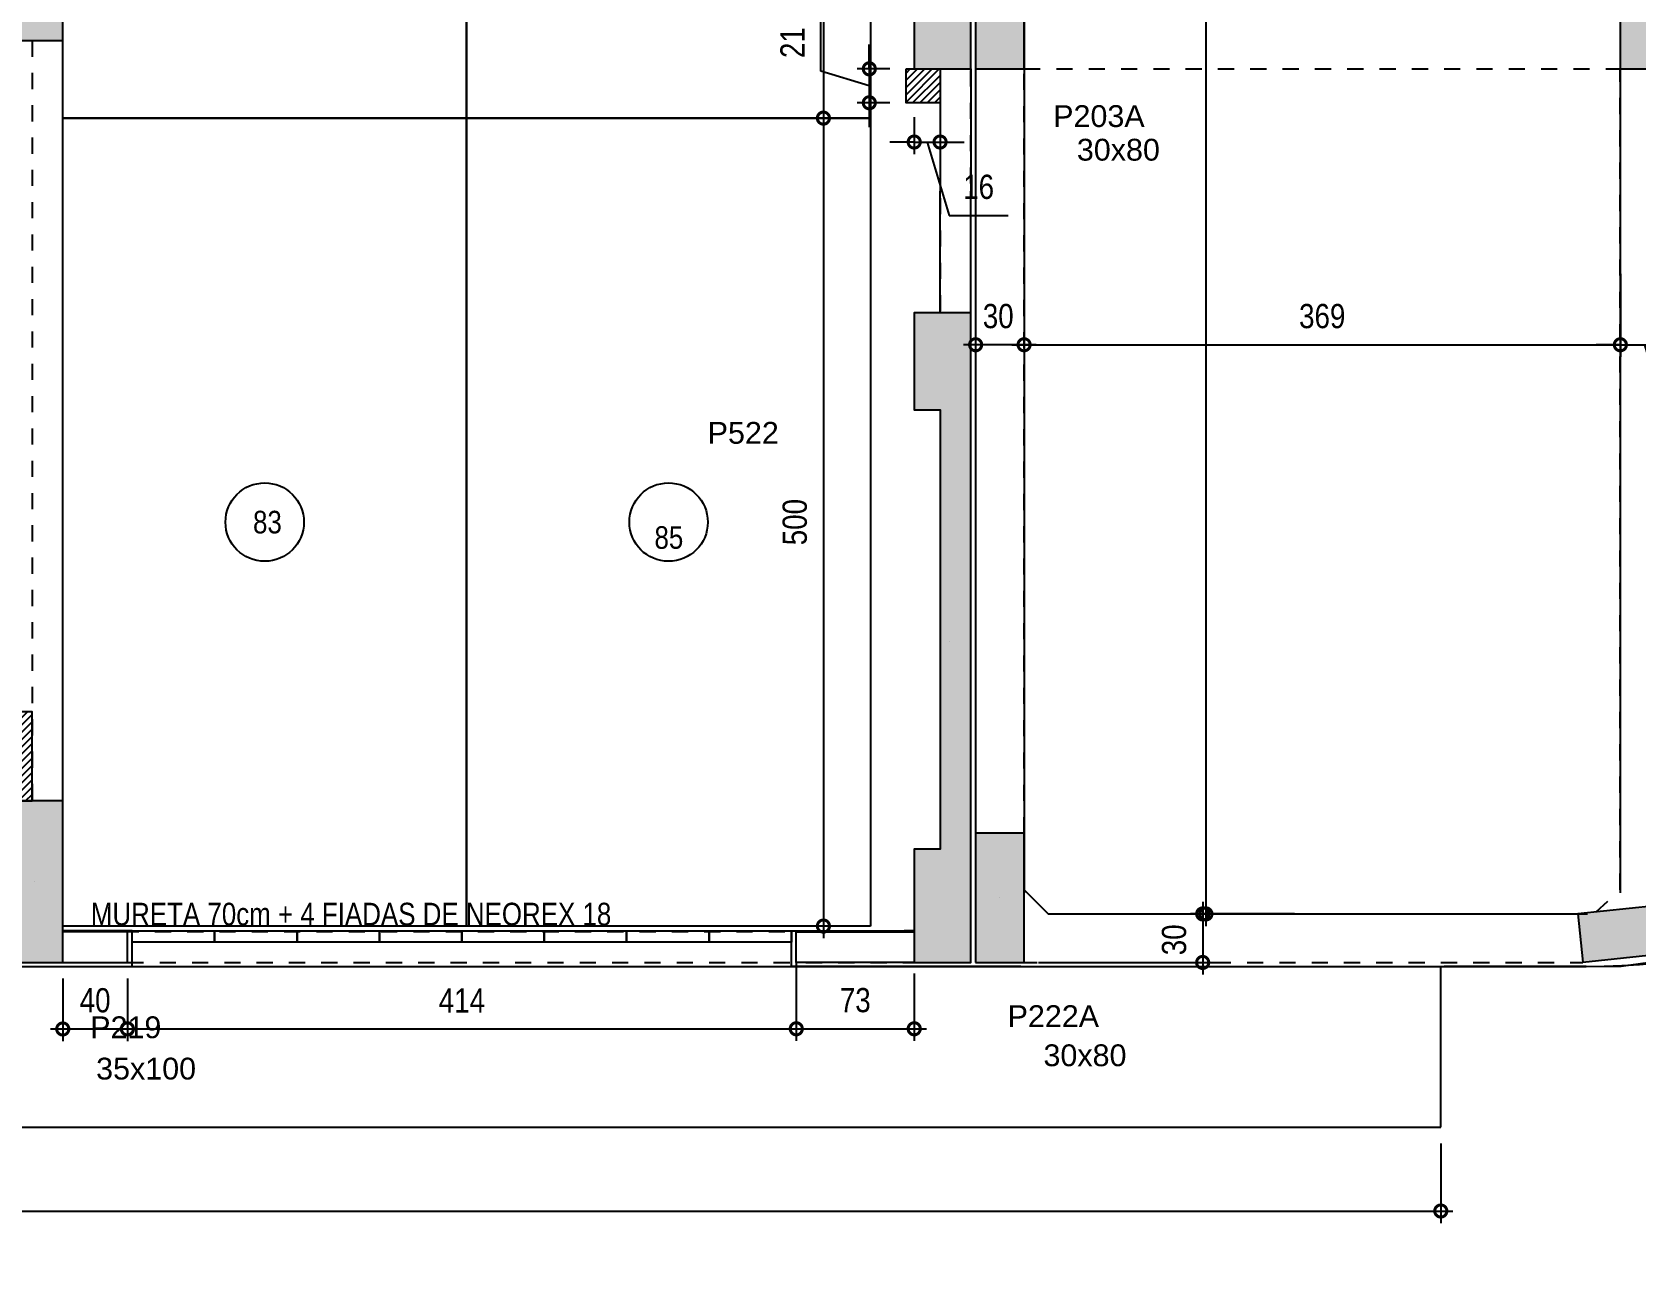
# Model space of a CAD drawing. Header units: metres. Extents: x -208 to 570, y -18 to 184.
# Drawn here: x 30.91 to 40.84, y -4.95 to 2.76 of the extents above; entities that cross this region are included whole.
import ezdxf
from ezdxf.enums import TextEntityAlignment as Align

# ---------------------------------------------------------------- set-up
doc = ezdxf.new("R2010")
doc.units = ezdxf.units.M
doc.header["$PDMODE"] = 35
doc.linetypes.add('DASHEDX2', pattern=[1.5, 1, -0.5])
for name, color, linetype in [('1', 232, 'DASHEDX2'), ('12', 232, 'Continuous'), ('242', 143, 'Continuous'), ('3', 2, 'Continuous'), ('9', 232, 'Continuous'), ('ARQ-ALV ACAB', 4, 'Continuous'), ('ARQ-ALV OSSO', 5, 'Continuous'), ('ARQ-AUX', 7, 'Continuous'), ('ARQ-AUX1', 1, 'Continuous'), ('ARQ-AUX2', 2, 'Continuous'), ('ARQ-DIM EMBASAM', 2, 'Continuous'), ('ARQ-ENCH', 1, 'Continuous'), ('ARQ-EST', 2, 'Continuous'), ('ARQ-PRJ', 7, 'DASHEDX2'), ('ARQ-TXT EMBASAM', 2, 'Continuous'), ('ARQ-VG', 1, 'Continuous')]:
    doc.layers.add(name, color=color, linetype=linetype)
doc.styles.add('Adesa', font='ARIALN.TTF')
doc.styles.get("Standard").update_dxf_attribs({"font": 'arial.ttf'})
doc.dimstyles.new('ADESA 1-0075', dxfattribs={"dimtxt": 0.15, "dimasz": 0.15, "dimexe": 0.075, "dimexo": 0.1, "dimgap": 0.1, "dimtad": 1, "dimdec": 1, "dimlfac": 100, "dimzin": 12, "dimtxsty": 'Adesa', "dimblk": 'DOTSMALL', "dimcen": 1, "dimdle": 0.075, "dimclrd": 1, "dimclre": 1, "dimclrt": 256, "dimazin": 3, "dimtm": 1e-09, "dimtfac": 1, "dimtdec": 1, "dimtmove": 1, "dimatfit": 0, "dimldrblk": 'DOTSMALL', "dimfxl": 0.8, "dimtvp": 2, "dimtolj": 1, "dimtzin": 0, "dimarcsym": 0})

# ---------------------------------------------------------------- blocks, each defined once
blk = doc.blocks.new('_DotSmall')
at = {"color": 0, "linetype": 'ByBlock', "const_width": 0.5}
blk.add_lwpolyline([(-0.0625, 0, 1), (0.0625, 0, 1)], format="xyb", close=True, dxfattribs=at)
blk = doc.blocks.new('*D18')
at = {"layer": 'ARQ-DIM EMBASAM', "color": 1, "lineweight": -2, "transparency": 16777216}
for p, q in [((35.808, 7.3), (35.808, 2.15)), ((35.9997, 7.225), (35.733, 7.225)), ((35.9997, 2.225), (35.733, 2.225))]:
    blk.add_line(p, q, dxfattribs=at)
at = {"layer": 'Defpoints', "color": 0, "transparency": 16777216}
for p in [(36.0997, 7.225, 0), (35.808, 2.225), (36.0997, 2.225, 0)]:
    blk.add_point(p, dxfattribs=at)
at = {"layer": 'ARQ-DIM EMBASAM', "color": 1, "lineweight": -2, "transparency": 16777216, "xscale": 0.15, "yscale": 0.15, "zscale": 0.15}
for p, rotation in [((35.808, 7.225), 90), ((35.808, 2.225), 270)]:
    blk.add_blockref('_DotSmall', p, dxfattribs=dict(at, rotation=rotation))
at = {"layer": 'ARQ-DIM EMBASAM', "transparency": 16777216, "insert": (35.6314, 4.725), "char_height": 0.15, "attachment_point": 5, "rotation": 90, "style": 'Adesa'}
blk.add_mtext('\\A1;500', dxfattribs=at)
blk = doc.blocks.new('*D19')
at = {"layer": 'ARQ-DIM EMBASAM', "color": 1, "lineweight": -2, "transparency": 16777216}
for p, q in [((35.808, 2.3), (35.808, -2.85)), ((35.9997, 2.225), (35.733, 2.225)), ((35.9997, -2.775), (35.733, -2.775))]:
    blk.add_line(p, q, dxfattribs=at)
at = {"layer": 'Defpoints', "color": 0, "transparency": 16777216}
for p in [(36.0997, 2.225, 0), (35.808, -2.775), (36.0997, -2.775, 0)]:
    blk.add_point(p, dxfattribs=at)
at = {"layer": 'ARQ-DIM EMBASAM', "color": 1, "lineweight": -2, "transparency": 16777216, "xscale": 0.15, "yscale": 0.15, "zscale": 0.15}
for p, rotation in [((35.808, 2.225), 90), ((35.808, -2.775), 270)]:
    blk.add_blockref('_DotSmall', p, dxfattribs=dict(at, rotation=rotation))
at = {"layer": 'ARQ-DIM EMBASAM', "transparency": 16777216, "insert": (35.6314, -0.275), "char_height": 0.15, "attachment_point": 5, "rotation": 90, "style": 'Adesa'}
blk.add_mtext('\\A1;500', dxfattribs=at)
blk = doc.blocks.new('*D137')
at = {"layer": 'ARQ-DIM EMBASAM', "color": 1, "lineweight": -2, "transparency": 16777216}
for p, q in [((35.808, 7.3), (35.808, 2.15)), ((35.9997, 7.225), (35.733, 7.225)), ((35.9997, 2.225), (35.733, 2.225))]:
    blk.add_line(p, q, dxfattribs=at)
at = {"layer": 'Defpoints', "color": 0, "transparency": 16777216}
for p in [(36.0997, 7.225, 0), (35.808, 2.225), (36.0997, 2.225, 0)]:
    blk.add_point(p, dxfattribs=at)
at = {"layer": 'ARQ-DIM EMBASAM', "color": 1, "lineweight": -2, "transparency": 16777216, "xscale": 0.15, "yscale": 0.15, "zscale": 0.15}
for p, rotation in [((35.808, 7.225), 90), ((35.808, 2.225), 270)]:
    blk.add_blockref('_DotSmall', p, dxfattribs=dict(at, rotation=rotation))
at = {"layer": 'ARQ-DIM EMBASAM', "transparency": 16777216, "insert": (35.6314, 4.725), "char_height": 0.15, "attachment_point": 5, "rotation": 90, "style": 'Adesa'}
blk.add_mtext('\\A1;500', dxfattribs=at)
blk = doc.blocks.new('*D138')
at = {"layer": 'ARQ-DIM EMBASAM', "color": 1, "lineweight": -2, "transparency": 16777216}
for p, q in [((35.808, 2.3), (35.808, -2.85)), ((35.9997, 2.225), (35.733, 2.225)), ((35.9997, -2.775), (35.733, -2.775))]:
    blk.add_line(p, q, dxfattribs=at)
at = {"layer": 'Defpoints', "color": 0, "transparency": 16777216}
for p in [(36.0997, 2.225, 0), (35.808, -2.775), (36.0997, -2.775, 0)]:
    blk.add_point(p, dxfattribs=at)
at = {"layer": 'ARQ-DIM EMBASAM', "color": 1, "lineweight": -2, "transparency": 16777216, "xscale": 0.15, "yscale": 0.15, "zscale": 0.15}
for p, rotation in [((35.808, 2.225), 90), ((35.808, -2.775), 270)]:
    blk.add_blockref('_DotSmall', p, dxfattribs=dict(at, rotation=rotation))
at = {"layer": 'ARQ-DIM EMBASAM', "transparency": 16777216, "insert": (35.6314, -0.275), "char_height": 0.15, "attachment_point": 5, "rotation": 90, "style": 'Adesa'}
blk.add_mtext('\\A1;500', dxfattribs=at)
blk = doc.blocks.new('vaga')
blk.add_lwpolyline([(5, 0), (5, -2.5), (0, -2.5), (0, 0)], close=True)
blk.add_circle((2.5, -1.25), 0.2426)
blk = doc.blocks.new('*D154')
at = {"layer": 'ARQ-DIM EMBASAM', "color": 1, "lineweight": -2, "transparency": 16777216}
for p, q in [((-70.2708, -4.1199), (-70.2708, -4.6135)), ((39.6292, -4.1199), (39.6292, -4.6135)), ((-70.3458, -4.5385), (39.7042, -4.5385))]:
    blk.add_line(p, q, dxfattribs=at)
at = {"layer": 'Defpoints', "color": 0, "transparency": 16777216}
for p in [(-70.2708, -4.0199), (39.6292, -4.0199), (39.6292, -4.5385)]:
    blk.add_point(p, dxfattribs=at)
at = {"layer": 'ARQ-DIM EMBASAM', "color": 1, "lineweight": -2, "transparency": 16777216, "xscale": 0.15, "yscale": 0.15, "zscale": 0.15, "rotation": 180}
blk.add_blockref('_DotSmall', (-70.2708, -4.5385), dxfattribs=at)
at = {"layer": 'ARQ-DIM EMBASAM', "color": 1, "lineweight": -2, "transparency": 16777216, "xscale": 0.15, "yscale": 0.15, "zscale": 0.15}
blk.add_blockref('_DotSmall', (39.6292, -4.5385), dxfattribs=at)
at = {"layer": 'ARQ-DIM EMBASAM', "transparency": 16777216, "insert": (-15.3208, -4.3619), "char_height": 0.15, "attachment_point": 5, "style": 'Adesa'}
blk.add_mtext('\\A1;10990', dxfattribs=at)
blk = doc.blocks.new('*D206')
at = {"layer": 'ARQ-DIM EMBASAM', "color": 1, "lineweight": -2, "transparency": 16777216}
for p, q in [((36.75, 1.2605), (36.75, 0.7475)), ((37.05, 1.2605), (37.05, 0.7475)), ((37.125, 0.8225), (36.675, 0.8225))]:
    blk.add_line(p, q, dxfattribs=at)
at = {"layer": 'Defpoints', "color": 0, "transparency": 16777216}
for p in [(36.75, 1.3605), (37.05, 1.3605), (36.75, 0.8225)]:
    blk.add_point(p, dxfattribs=at)
at = {"layer": 'ARQ-DIM EMBASAM', "color": 1, "lineweight": -2, "transparency": 16777216, "xscale": 0.15, "yscale": 0.15, "zscale": 0.15, "rotation": 180}
blk.add_blockref('_DotSmall', (36.75, 0.8225), dxfattribs=at)
at = {"layer": 'ARQ-DIM EMBASAM', "color": 1, "lineweight": -2, "transparency": 16777216, "xscale": 0.15, "yscale": 0.15, "zscale": 0.15}
blk.add_blockref('_DotSmall', (37.05, 0.8225), dxfattribs=at)
at = {"layer": 'ARQ-DIM EMBASAM', "transparency": 16777216, "insert": (36.89, 0.999), "char_height": 0.15, "attachment_point": 5, "style": 'Adesa'}
blk.add_mtext('\\A1;30', dxfattribs=at)
blk = doc.blocks.new('*D207')
at = {"layer": 'ARQ-DIM EMBASAM', "color": 1, "lineweight": -2, "transparency": 16777216}
for p, q in [((38.1754, 11.1317), (38.1754, -2.7749)), ((38.7307, 11.0567), (38.1004, 11.0567)), ((38.7246, -2.6999), (38.1004, -2.6999))]:
    blk.add_line(p, q, dxfattribs=at)
at = {"layer": 'Defpoints', "color": 0, "transparency": 16777216}
for p in [(38.8307, 11.0567), (38.1754, -2.6999), (38.8246, -2.6999)]:
    blk.add_point(p, dxfattribs=at)
at = {"layer": 'ARQ-DIM EMBASAM', "color": 1, "lineweight": -2, "transparency": 16777216, "xscale": 0.15, "yscale": 0.15, "zscale": 0.15}
for p, rotation in [((38.1754, 11.0567), 90), ((38.1754, -2.6999), 270)]:
    blk.add_blockref('_DotSmall', p, dxfattribs=dict(at, rotation=rotation))
at = {"layer": 'ARQ-DIM EMBASAM', "transparency": 16777216, "insert": (37.9988, 4.1784), "char_height": 0.15, "attachment_point": 5, "rotation": 90, "style": 'Adesa'}
blk.add_mtext('\\A1;1376', dxfattribs=at)
blk = doc.blocks.new('*D208')
at = {"layer": 'ARQ-DIM EMBASAM', "color": 1, "lineweight": -2, "transparency": 16777216}
for p, q in [((38.1554, -2.6249), (38.1554, -3.0751)), ((38.3046, -2.6999), (38.0804, -2.6999)), ((37.1383, -3.0001), (38.2304, -3.0001))]:
    blk.add_line(p, q, dxfattribs=at)
at = {"layer": 'Defpoints', "color": 0, "transparency": 16777216}
for p in [(38.4046, -2.6999), (37.0383, -3.0001), (38.1554, -3.0001)]:
    blk.add_point(p, dxfattribs=at)
at = {"layer": 'ARQ-DIM EMBASAM', "color": 1, "lineweight": -2, "transparency": 16777216, "xscale": 0.15, "yscale": 0.15, "zscale": 0.15}
for p, rotation in [((38.1554, -2.6999), 90), ((38.1554, -3.0001), 270)]:
    blk.add_blockref('_DotSmall', p, dxfattribs=dict(at, rotation=rotation))
at = {"layer": 'ARQ-DIM EMBASAM', "transparency": 16777216, "insert": (37.9788, -2.86), "char_height": 0.15, "attachment_point": 5, "rotation": 90, "style": 'Adesa'}
blk.add_mtext('\\A1;30', dxfattribs=at)
blk = doc.blocks.new('*D254')
at = {"layer": 'ARQ-DIM EMBASAM', "color": 1, "lineweight": -2, "transparency": 16777216}
for p, q in [((37.05, 1.9736), (37.05, 0.7475)), ((40.7406, 1.2605), (40.7406, 0.7475)), ((36.975, 0.8225), (40.8156, 0.8225))]:
    blk.add_line(p, q, dxfattribs=at)
at = {"layer": 'Defpoints', "color": 0, "transparency": 16777216}
for p in [(37.05, 2.0736), (40.7406, 1.3605, 0), (40.7406, 0.8225)]:
    blk.add_point(p, dxfattribs=at)
at = {"layer": 'ARQ-DIM EMBASAM', "color": 1, "lineweight": -2, "transparency": 16777216, "xscale": 0.15, "yscale": 0.15, "zscale": 0.15, "rotation": 180}
blk.add_blockref('_DotSmall', (37.05, 0.8225), dxfattribs=at)
at = {"layer": 'ARQ-DIM EMBASAM', "color": 1, "lineweight": -2, "transparency": 16777216, "xscale": 0.15, "yscale": 0.15, "zscale": 0.15}
blk.add_blockref('_DotSmall', (40.7406, 0.8225), dxfattribs=at)
at = {"layer": 'ARQ-DIM EMBASAM', "transparency": 16777216, "insert": (38.8953, 0.999), "char_height": 0.15, "attachment_point": 5, "style": 'Adesa'}
blk.add_mtext('\\A1;369', dxfattribs=at)
blk = doc.blocks.new('*D255')
at = {"layer": 'ARQ-DIM EMBASAM', "color": 1, "lineweight": -2, "transparency": 16777216}
for p, q in [((40.7406, 1.2605), (40.7406, 0.7475)), ((41.0406, 1.2605), (41.0406, 0.7475)), ((40.7406, 0.8225), (40.5906, 0.8225)), ((40.7406, 0.8225), (41.0406, 0.8225)), ((40.7406, 0.8225), (41.0406, 0.8225)), ((40.8906, 0.8225), (41.027, 0.3677)), ((41.0406, 0.8225), (41.1906, 0.8225)), ((41.027, 0.3677), (41.4028, 0.3677))]:
    blk.add_line(p, q, dxfattribs=at)
at = {"layer": 'Defpoints', "color": 0, "transparency": 16777216}
for p in [(40.7406, 1.3605, 0), (41.0406, 1.3605), (41.0406, 0.8225)]:
    blk.add_point(p, dxfattribs=at)
at = {"layer": 'ARQ-DIM EMBASAM', "color": 1, "lineweight": -2, "transparency": 16777216, "xscale": 0.15, "yscale": 0.15, "zscale": 0.15}
blk.add_blockref('_DotSmall', (40.7406, 0.8225), dxfattribs=at)
at = {"layer": 'ARQ-DIM EMBASAM', "color": 1, "lineweight": -2, "transparency": 16777216, "xscale": 0.15, "yscale": 0.15, "zscale": 0.15, "rotation": 180}
blk.add_blockref('_DotSmall', (41.0406, 0.8225), dxfattribs=at)
at = {"layer": 'ARQ-DIM EMBASAM', "transparency": 16777216, "insert": (41.2149, 0.5443), "char_height": 0.15, "attachment_point": 5, "style": 'Adesa'}
blk.add_mtext('\\A1;30', dxfattribs=at)
blk = doc.blocks.new('*D294')
at = {"layer": 'ARQ-DIM EMBASAM', "color": 1, "lineweight": -2, "transparency": 16777216}
for p, q in [((35.7917, 2.5151), (35.7917, 2.8696)), ((36.092, 2.53), (36.092, 2.68)), ((36.092, 2.425), (35.7917, 2.5151)), ((36.22, 2.53), (36.017, 2.53)), ((36.092, 2.53), (36.092, 2.32)), ((36.092, 2.53), (36.092, 2.32)), ((36.22, 2.32), (36.017, 2.32)), ((36.092, 2.32), (36.092, 2.17))]:
    blk.add_line(p, q, dxfattribs=at)
at = {"layer": 'Defpoints', "color": 0, "transparency": 16777216}
for p in [(36.32, 2.53), (36.092, 2.32), (36.32, 2.32)]:
    blk.add_point(p, dxfattribs=at)
at = {"layer": 'ARQ-DIM EMBASAM', "color": 1, "lineweight": -2, "transparency": 16777216, "xscale": 0.15, "yscale": 0.15, "zscale": 0.15}
for p, rotation in [((36.092, 2.53), 270), ((36.092, 2.32), 90)]:
    blk.add_blockref('_DotSmall', p, dxfattribs=dict(at, rotation=rotation))
at = {"layer": 'ARQ-DIM EMBASAM', "transparency": 16777216, "insert": (35.6164, 2.6924), "char_height": 0.15, "attachment_point": 5, "rotation": 90, "style": 'Adesa'}
blk.add_mtext('\\A1;21', dxfattribs=at)
blk = doc.blocks.new('*D295')
at = {"layer": 'ARQ-DIM EMBASAM', "color": 1, "lineweight": -2, "transparency": 16777216}
for p, q in [((36.37, 2.23), (36.37, 2.0021)), ((36.53, 2.22), (36.53, 2.0021)), ((36.37, 2.0771), (36.22, 2.0771)), ((36.37, 2.0771), (36.53, 2.0771)), ((36.37, 2.0771), (36.53, 2.0771)), ((36.45, 2.0771), (36.5864, 1.6223)), ((36.53, 2.0771), (36.68, 2.0771)), ((36.5864, 1.6223), (36.9509, 1.6223))]:
    blk.add_line(p, q, dxfattribs=at)
at = {"layer": 'Defpoints', "color": 0, "transparency": 16777216}
for p in [(36.37, 2.33), (36.53, 2.32), (36.53, 2.0771)]:
    blk.add_point(p, dxfattribs=at)
at = {"layer": 'ARQ-DIM EMBASAM', "color": 1, "lineweight": -2, "transparency": 16777216, "xscale": 0.15, "yscale": 0.15, "zscale": 0.15}
blk.add_blockref('_DotSmall', (36.37, 2.0771), dxfattribs=at)
at = {"layer": 'ARQ-DIM EMBASAM', "color": 1, "lineweight": -2, "transparency": 16777216, "xscale": 0.15, "yscale": 0.15, "zscale": 0.15, "rotation": 180}
blk.add_blockref('_DotSmall', (36.53, 2.0771), dxfattribs=at)
at = {"layer": 'ARQ-DIM EMBASAM', "transparency": 16777216, "insert": (36.7687, 1.7989), "char_height": 0.15, "attachment_point": 5, "style": 'Adesa'}
blk.add_mtext('\\A1;16', dxfattribs=at)
blk = doc.blocks.new('PL NEOREX 18')
at = {"layer": 'ARQ-AUX1'}
blk.add_lwpolyline([(0, 0), (0.51, 0), (0.51, -0.07), (0, -0.07)], close=True, dxfattribs=at)
blk = doc.blocks.new('*D344')
at = {"layer": 'ARQ-DIM EMBASAM', "color": 1, "lineweight": -2, "transparency": 16777216}
for p, q in [((31.1, -3.1), (31.1, -3.4868)), ((31.5, -3.1), (31.5, -3.4868)), ((31.025, -3.4118), (31.575, -3.4118))]:
    blk.add_line(p, q, dxfattribs=at)
at = {"layer": 'Defpoints', "color": 0, "transparency": 16777216}
for p in [(31.1, -3, 0), (31.5, -3, 0), (31.5, -3.4118)]:
    blk.add_point(p, dxfattribs=at)
at = {"layer": 'ARQ-DIM EMBASAM', "color": 1, "lineweight": -2, "transparency": 16777216, "xscale": 0.15, "yscale": 0.15, "zscale": 0.15, "rotation": 180}
blk.add_blockref('_DotSmall', (31.1, -3.4118), dxfattribs=at)
at = {"layer": 'ARQ-DIM EMBASAM', "color": 1, "lineweight": -2, "transparency": 16777216, "xscale": 0.15, "yscale": 0.15, "zscale": 0.15}
blk.add_blockref('_DotSmall', (31.5, -3.4118), dxfattribs=at)
at = {"layer": 'ARQ-DIM EMBASAM', "transparency": 16777216, "insert": (31.3, -3.2353), "char_height": 0.15, "attachment_point": 5, "style": 'Adesa'}
blk.add_mtext('\\A1;40', dxfattribs=at)
blk = doc.blocks.new('*D346')
at = {"layer": 'ARQ-DIM EMBASAM', "color": 1, "lineweight": -2, "transparency": 16777216}
for p, q in [((31.5, -3.1), (31.5, -3.4857)), ((35.64, -3.1), (35.64, -3.4857)), ((31.425, -3.4107), (35.715, -3.4107))]:
    blk.add_line(p, q, dxfattribs=at)
at = {"layer": 'Defpoints', "color": 0, "transparency": 16777216}
for p in [(31.5, -3), (35.64, -3), (35.64, -3.4107)]:
    blk.add_point(p, dxfattribs=at)
at = {"layer": 'ARQ-DIM EMBASAM', "color": 1, "lineweight": -2, "transparency": 16777216, "xscale": 0.15, "yscale": 0.15, "zscale": 0.15, "rotation": 180}
blk.add_blockref('_DotSmall', (31.5, -3.4107), dxfattribs=at)
at = {"layer": 'ARQ-DIM EMBASAM', "color": 1, "lineweight": -2, "transparency": 16777216, "xscale": 0.15, "yscale": 0.15, "zscale": 0.15}
blk.add_blockref('_DotSmall', (35.64, -3.4107), dxfattribs=at)
at = {"layer": 'ARQ-DIM EMBASAM', "transparency": 16777216, "insert": (33.57, -3.2354), "char_height": 0.15, "attachment_point": 5, "style": 'Adesa'}
blk.add_mtext('\\A1;414', dxfattribs=at)
blk = doc.blocks.new('*D345')
at = {"layer": 'ARQ-DIM EMBASAM', "color": 1, "lineweight": -2, "transparency": 16777216}
for p, q in [((35.64, -3.005), (35.64, -3.4857)), ((36.37, -3.069), (36.37, -3.4857)), ((35.565, -3.4107), (36.445, -3.4107))]:
    blk.add_line(p, q, dxfattribs=at)
at = {"layer": 'Defpoints', "color": 0, "transparency": 16777216}
for p in [(35.64, -2.905), (36.37, -2.969), (36.37, -3.4107)]:
    blk.add_point(p, dxfattribs=at)
at = {"layer": 'ARQ-DIM EMBASAM', "color": 1, "lineweight": -2, "transparency": 16777216, "xscale": 0.15, "yscale": 0.15, "zscale": 0.15, "rotation": 180}
blk.add_blockref('_DotSmall', (35.64, -3.4107), dxfattribs=at)
at = {"layer": 'ARQ-DIM EMBASAM', "color": 1, "lineweight": -2, "transparency": 16777216, "xscale": 0.15, "yscale": 0.15, "zscale": 0.15}
blk.add_blockref('_DotSmall', (36.37, -3.4107), dxfattribs=at)
at = {"layer": 'ARQ-DIM EMBASAM', "transparency": 16777216, "insert": (36.005, -3.2341), "char_height": 0.15, "attachment_point": 5, "style": 'Adesa'}
blk.add_mtext('\\A1;73', dxfattribs=at)
blk = doc.blocks.new('terreno + circ vert')
at = {"layer": 'ARQ-EST', "color": 102}
blk.add_lwpolyline([(45.0315, 1.1617, 0.011807), (45.0465, 1.811), (45.1211, 8.4606), (42.945, 9.4812), (35.5548, 12.9472), (27.5061, 16.8929), (22.1014, 19.5405), (15.0017, 23.0148), (8.3251, 26.282), (0.4895, 30.0914), (-5.8932, 33.2362), (-11.2422, 35.8718), (-77.2068, 8.3436), (-72.4625, -3.025), (39.7459, -3.025), (40.5291, -3.025, 0.392527), (45.0315, 1.1617)], format="xyb", dxfattribs=at)
at = {"layer": 'ARQ-PRJ', "color": 1, "ltscale": 0.5}
blk.add_lwpolyline([(48.0419, 1.3908), (48.1056, 7.0609), (42.945, 9.4812), (35.5548, 12.9472), (27.5061, 16.8929), (22.1014, 19.5405), (15.0017, 23.0148), (8.3251, 26.282), (0.4895, 30.0914), (-5.8932, 33.2362), (-12.2759, 36.3811), (-18.9156, 39.6675), (-31.5995, 31.2229), (-104.3835, 0.8491), (-104.1403, -6.025), (40.5424, -6.025, 0.41093)], format="xyb", close=True, dxfattribs=at)
at = {"layer": 'Defpoints'}
blk.add_lwpolyline([(45.0315, 1.1617, 0.011807), (45.0465, 1.811), (45.1211, 8.4606), (42.945, 9.4812), (35.5548, 12.9472), (27.5061, 16.8929), (22.1014, 19.5405), (15.0017, 23.0148), (8.3251, 26.282), (0.4895, 30.0914), (-5.8932, 33.2362), (-11.2422, 35.8718), (-77.2068, 8.3436), (-72.4625, -3.025), (39.7459, -3.025), (40.5292, -3.025, 0.392534)], format="xyb", close=True, dxfattribs=at)
blk = doc.blocks.new('est-lo-04-3s1-r00')
at = {"layer": '3'}
h = blk.add_hatch(color=8, dxfattribs=at)
h.dxf.hatch_style = 1
h.paths.add_polyline_path([(4475.191758, 253.001099), (4475.878152, 333.001099), (4505.879256, 333.001099), (4505.192862, 253.001099)])
h.paths.add_polyline_path([(3747.433087, 1169.228498), (3760.152345, 1196.349162), (3681.053169, 1233.445703), (3675.029004, 1220.600666), (3675.00299, 1203.197324)])
h.paths.add_polyline_path([(498.003039, 395.921113), (498.003039, 923.986062), (353.003016, 923.986062), (353.003016, 942.98646), (517.003016, 942.98646), (517.003016, 395.921113)])
h.paths.add_polyline_path([(2530.003309, 842.98646), (2570.003309, 842.98646), (2570.003309, 942.98646), (2530.003309, 942.98646)])
h.paths.add_polyline_path([(-1638.90411, 2308.417379), (-1639.710789, 2308.080731), (-1626.939173, 2277.47733), (-1605.475816, 2266.181704), (-1591.086746, 2295.422123), (-1602.796368, 2323.486104)])
h.paths.add_polyline_path([(4508.00299, 805.7767), (4478.00299, 805.7767), (4478.00299, 826.723061), (4459.043779, 835.628023), (4471.79773, 862.781968), (4508.00299, 845.7767)])
h.paths.add_polyline_path([(4455.672261, -47.110163), (4430.065737, -31.479874), (4388.384967, -99.763938), (4413.991491, -115.394227)])
h.paths.add_polyline_path([(520.003309, 245.003526), (520.003309, -299.999844), (555.003309, -299.999844), (555.003309, -229.999844), (539.003309, -229.999844), (539.003309, 185.003526), (555.003309, 185.003526), (555.003309, 245.003526)])
h.paths.add_polyline_path([(-35, 244.918632), (-35, 184.918632), (-19, 184.918632), (-19, -230), (-35, -230), (-35, -300), (517, -300), (517, 245), (498, 245), (498, -281), (0, -281), (0, -19), (255, -19), (255, 244.918632), (178.506963, 244.918632), (178.506963, 225.918632), (236, 225.918632), (236, 0), (0, 0), (0, 225.918632), (57.5, 225.918632), (57.5, 244.918632)])
h.paths.add_polyline_path([(-34.995574, 942.98646), (-34.995574, 872.98646), (-18.995574, 872.98646), (-18.995574, 455.988714), (-34.995574, 455.988714), (-34.995574, 395.921113), (232.004426, 395.921113), (232.004426, 481.921874), (213.004426, 481.921874), (213.004426, 414.921113), (0.004426, 414.921113), (0.004426, 923.98646), (213.004426, 923.98646), (213.004426, 854.986062), (232.004426, 854.986062), (232.004426, 923.98646), (252.004426, 923.98646), (252.004426, 942.98646)])
h.paths.add_polyline_path([(3675.00299, -300.023234), (3705.00299, -300.023234), (3705.00299, -220.023234), (3675.00299, -220.023234)])
h.paths.add_polyline_path([(4478.00299, 634.98646), (4508.00299, 634.98646), (4508.00299, 714.98646), (4478.00299, 714.98646)])
h.paths.add_polyline_path([(4050.790041, -299.818694), (4130.351793, -291.456417), (4127.215939, -261.620761), (4047.654187, -269.983038)])
h.paths.add_polyline_path([(4074.00299, 253.001099), (4104.00299, 253.001099), (4104.00299, 333.001099), (4074.00299, 333.001099)])
h.paths.add_polyline_path([(4074.00299, 634.98646), (4104.00299, 634.98646), (4104.00299, 714.98646), (4074.00299, 714.98646)])
h.paths.add_polyline_path([(4061.608776, 1022.002062), (4134.019296, 987.991525), (4146.773247, 1015.14547), (4074.362727, 1049.156007)])
h.paths.add_polyline_path([(3675.00299, 634.98646), (3705.00299, 634.98646), (3705.00299, 714.98646), (3675.00299, 714.98646)])
h.paths.add_polyline_path([(3675.00299, 253.001099), (3705.00299, 253.001099), (3705.00299, 333.001099), (3675.00299, 333.001099)])
h.paths.add_polyline_path([(2337.785418, 1567.555313), (2315.359741, 1578.604703), (2293.260961, 1533.753349), (2315.686638, 1522.703959)])
h.paths.add_polyline_path([(870.291031, 1584.94023), (853.247517, 1593.337766), (826.665145, 1539.555944), (843.70866, 1531.158408)])
h.paths.add_polyline_path([(890.02575, 1575.217005), (872.982236, 1583.614541), (846.399864, 1529.832719), (863.443379, 1521.435183)])
h.paths.add_polyline_path([(1025.867309, 1900.695523), (1008.823795, 1909.093059), (969.045991, 1828.360622), (986.089505, 1819.963086)])
h.paths.add_polyline_path([(1045.605182, 1890.970748), (1028.561668, 1899.368284), (988.783864, 1818.635847), (1005.827379, 1810.238311)])
h.paths.add_polyline_path([(-3325.919868, 1288.067867), (-3293.620189, 1301.548622), (-3303.249301, 1324.619823), (-3335.54898, 1311.139067)])
h.paths.add_polyline_path([(-2327.384158, 1704.758701), (-2295.08448, 1718.239457), (-2304.713592, 1741.310657), (-2337.01327, 1727.829901)])
h.paths.add_polyline_path([(-2830.337783, 1494.85313), (-2793.423878, 1510.25974), (-2803.05301, 1533.330931), (-2839.966914, 1517.924321)])
h.paths.add_polyline_path([(-3380.339856, 153.000156), (-3355.339856, 153.000156), (-3355.339856, 223.000156), (-3380.339856, 223.000156)])
h.paths.add_polyline_path([(-2936.336043, 204.000156), (-2936.336043, 454.000156), (-2955.336043, 454.000156), (-2955.336043, 204.000156)])
h.paths.add_polyline_path([(-2042.45661, 2561.553446), (-2019.343795, 2506.183799), (-2001.810073, 2513.502857), (-2024.922888, 2568.872504)])
h.paths.add_polyline_path([(-2269.846055, 3106.51942), (-2246.73324, 3051.149773), (-2229.199518, 3058.468831), (-2252.312333, 3113.838478)])
h.paths.add_polyline_path([(-1900.243914, 3260.782262), (-1892.924846, 3243.248545), (-1837.555212, 3266.361391), (-1844.87428, 3283.895109)])
h.paths.add_polyline_path([(213.004314, 592.921874), (232.004314, 592.921874), (232.004314, 744.000156), (213.004314, 744.000156)], flags=17)
h.paths.add_polyline_path([(3672.003309, 253.001099), (3672.003309, 388.001099), (3637.003309, 388.001099), (3637.003309, 253.001099)])
h.paths.add_polyline_path([(3637.003309, 942.98646), (3637.003194, 872.98646), (3653.003309, 872.98646), (3653.003309, 599.001099), (3637.003309, 599.001099), (3637.003309, 539.001099), (3672.003309, 539.001099), (3672.003309, 942.98646)])
h.paths.add_polyline_path([(3672.003424, 102.001099), (3637.003309, 102.001099), (3637.003309, 42.001099), (3653.003307, 42.001099), (3653.003307, -229.998901), (3637.003309, -229.998901), (3637.003309, -299.998901), (3672.003424, -299.998901)])
h.paths.add_polyline_path([(3075.003309, -299.999844), (3110.003309, -299.999844), (3110.003309, -199.999844), (3075.003309, -199.999844)])
h.paths.add_polyline_path([(3075.003309, 270.500177), (3110.003309, 270.500177), (3110.003309, 370.500177), (3075.003309, 370.500177)])
h.paths.add_polyline_path([(520.003309, 942.98646), (520.003309, 395.925027), (555.003309, 395.925027), (555.003309, 451.98646), (539.003309, 451.98646), (539.003309, 872.98646), (555.003309, 872.98646), (555.003309, 942.98646)])
h.paths.add_polyline_path([(-2102.995138, 253.000177), (-2102.995138, 388.000177), (-2137.995138, 388.000177), (-2137.995138, 253.000177)])
h.paths.add_polyline_path([(-2137.995138, 101.999935), (-2137.995138, -299.999844), (-2102.995138, -299.999844), (-2102.995138, -229.999844), (-2118.995138, -229.999844), (-2118.995138, 41.999935), (-2102.995138, 41.999935), (-2102.995138, 101.999935)])
h.paths.add_polyline_path([(-2137.995141, 942.988972), (-2137.995141, 538.988972), (-2102.995141, 538.988972), (-2102.995141, 598.988972), (-2118.995141, 598.988972), (-2118.995141, 872.988972), (-2102.995141, 872.988972), (-2102.995141, 942.988972)])
h.paths.add_polyline_path([(3075.003309, 842.98646), (3110.003309, 842.98646), (3110.003309, 942.98646), (3075.003309, 942.98646)])
h.paths.add_polyline_path([(2530.003309, -299.999844), (2570.003309, -299.999844), (2570.003309, -199.999844), (2530.003309, -199.999844)])
h.paths.add_polyline_path([(2530.003309, 145.003526), (2570.003309, 145.003526), (2570.003309, 245.003526), (2530.003309, 245.003526)])
h.paths.add_polyline_path([(2530.003309, 395.98646), (2570.003309, 395.98646), (2570.003309, 495.98646), (2530.003309, 495.98646)])
h.paths.add_polyline_path([(1995.003309, -299.999844), (2030.003309, -299.999844), (2030.003309, -199.999844), (1995.003309, -199.999844)])
h.paths.add_polyline_path([(1995.003309, 145.003526), (2030.003309, 145.003526), (2030.003309, 245.003526), (1995.003309, 245.003526)])
h.paths.add_polyline_path([(1995.003309, 395.98646), (2030.003309, 395.98646), (2030.003309, 495.98646), (1995.003309, 495.98646)])
h.paths.add_polyline_path([(1995.003309, 842.98646), (2030.003309, 842.98646), (2030.003309, 942.98646), (1995.003309, 942.98646)])
h.paths.add_polyline_path([(1460.003309, -299.999844), (1495.003309, -299.999844), (1495.003309, -199.999844), (1460.003309, -199.999844)])
h.paths.add_polyline_path([(1460.003309, 145.003526), (1495.003309, 145.003526), (1495.003309, 245.003526), (1460.003309, 245.003526)])
h.paths.add_polyline_path([(1460.003309, 395.98646), (1495.003309, 395.98646), (1495.003309, 495.98646), (1460.003309, 495.98646)])
h.paths.add_polyline_path([(1460.003309, 842.98646), (1495.003309, 842.98646), (1495.003309, 942.98646), (1460.003309, 942.98646)])
h.paths.add_polyline_path([(925.003309, -299.999844), (960.003309, -299.999844), (960.003309, -199.999844), (925.003309, -199.999844)])
h.paths.add_polyline_path([(925.003309, 145.003526), (960.003309, 145.003526), (960.003309, 245.003526), (925.003309, 245.003526)])
h.paths.add_polyline_path([(925.003309, 395.98646), (960.003309, 395.98646), (960.003309, 495.98646), (925.003309, 495.98646)])
h.paths.add_polyline_path([(925.003309, 842.98646), (960.003309, 842.98646), (960.003309, 942.98646), (925.003309, 942.98646)])
h.paths.add_polyline_path([(-1582.999721, -299.999844), (-1547.999721, -299.999844), (-1547.999721, -199.999844), (-1582.999721, -199.999844)])
h.paths.add_polyline_path([(-500.999721, -299.999844), (-465.999721, -299.999844), (-465.999721, -199.999844), (-500.999721, -199.999844)])
h.paths.add_polyline_path([(-1042.999721, -299.999844), (-1002.999721, -299.999844), (-1002.999721, -199.999844), (-1042.999721, -199.999844)])
h.paths.add_polyline_path([(-500.999721, 145.003526), (-465.999721, 145.003526), (-465.999721, 245.003526), (-500.999721, 245.003526)])
h.paths.add_polyline_path([(-1042.999721, 145.003526), (-1002.999721, 145.003526), (-1002.999721, 245.003526), (-1042.999721, 245.003526)])
h.paths.add_polyline_path([(-500.999721, 395.98646), (-465.999721, 395.98646), (-465.999721, 495.98646), (-500.999721, 495.98646)])
h.paths.add_polyline_path([(-1042.999721, 395.98646), (-1002.999721, 395.98646), (-1002.999721, 495.98646), (-1042.999721, 495.98646)])
h.paths.add_polyline_path([(-1582.999721, 270.500177), (-1547.999721, 270.500177), (-1547.999721, 370.500177), (-1582.999721, 370.500177)])
h.paths.add_polyline_path([(-500.999721, 842.988971), (-465.999721, 842.988971), (-465.999721, 942.988971), (-500.999721, 942.988971)])
h.paths.add_polyline_path([(-1042.999721, 842.988971), (-1002.999721, 842.988971), (-1002.999721, 942.988971), (-1042.999721, 942.988971)])
h.paths.add_polyline_path([(-1582.999721, 842.988971), (-1547.999721, 842.988971), (-1547.999721, 942.988971), (-1582.999721, 942.988971)])
h.paths.add_polyline_path([(2878.491855, 1624.359295), (2870.135095, 1607.29575), (2924.019974, 1580.905983), (2932.376734, 1597.969528)])
h.paths.add_polyline_path([(-3380.339856, 611.000177), (-3355.339856, 611.000177), (-3355.339856, 681.000177), (-3380.339856, 681.000177)])
h.paths.add_polyline_path([(-2696.836043, 611.000177), (-2696.836043, 681.000177), (-2721.836043, 681.000177), (-2721.836043, 611.000177)])
h.paths.add_polyline_path([(-2696.836043, 204.000156), (-2696.836043, 454.000156), (-2715.836043, 454.000156), (-2715.836043, 204.000156)])
h.paths.add_polyline_path([(-2731.836043, -299.999844), (-2696.836043, -299.999844), (-2696.836043, -264.999844), (-2731.836043, -264.999844)])
h.paths.add_polyline_path([(-3380.339856, -299.999844), (-3320.339856, -299.999844), (-3320.339856, -280.999844), (-3380.339856, -280.999844)])
h.paths.add_polyline_path([(-1251.700414, 3094.268311), (-1252.507092, 3093.931662), (-1239.735476, 3063.328261), (-1218.272119, 3052.032635), (-1203.883049, 3081.273055), (-1215.592671, 3109.337036)])
h.paths.add_polyline_path([(420.719309, 2826.351805), (412.32167, 2809.308341), (466.143135, 2782.789482), (474.540774, 2799.832946)])
h.paths.add_polyline_path([(-128.567177, 2469.498721), (-139.616566, 2447.073044), (-85.794942, 2420.554509), (-74.745552, 2442.980186)])
h.paths.add_polyline_path([(119.171183, 2972.952079), (110.773545, 2955.908615), (164.59501, 2929.389755), (172.992648, 2946.433219)])
h.paths.add_polyline_path([(576.412492, 2122.1471), (565.363102, 2099.721423), (619.184726, 2073.202887), (630.234116, 2095.628564)])
h.paths.add_polyline_path([(171.937891, 2321.436407), (160.888501, 2299.01073), (214.710126, 2272.492194), (225.759516, 2294.917871)])
h.paths.add_polyline_path([(-1846.18202, 2802.798822), (-1809.267849, 2818.204793), (-1824.67382, 2855.118964), (-1861.587992, 2839.712993)])
h.paths.add_polyline_path([(-1310.499721, 1541.488971), (-1250.499721, 1541.488971), (-1250.499721, 1566.488971), (-1310.499721, 1566.488971)])
h.paths.add_polyline_path([(-1059.612628, 1971.148164), (-1041.951907, 2007.03826), (-1077.842003, 2024.698981), (-1095.502723, 1988.808885)])
h.paths.add_polyline_path([(-524.499721, 1541.488971), (-499.499721, 1541.488971), (-499.499721, 1601.488971), (-524.499721, 1601.488971)])
h.paths.add_polyline_path([(-524.499721, 1881.488971), (-499.499721, 1881.488971), (-499.499721, 1941.488971), (-524.499721, 1941.488971)])
h.paths.add_polyline_path([(251.018664, 1541.488971), (291.018664, 1541.488971), (291.018664, 1581.488971), (251.018664, 1581.488971)])
h.paths.add_polyline_path([(1664.183592, 1619.053462), (1641.757916, 1630.102852), (1619.659136, 1585.251498), (1642.084813, 1574.202108)])
h.paths.add_polyline_path([(251.018664, 1794.282663), (291.018664, 1794.282663), (291.018664, 1824.650067), (251.018664, 1844.333072)])
h.paths.add_polyline_path([(-300.985184, 2071.804142), (-283.400784, 2107.731692), (-319.328334, 2125.316092), (-336.912734, 2089.388541)])
h.paths.add_polyline_path([(-875.89343, 2343.920112), (-853.89385, 2388.820186), (-889.8214, 2406.404586), (-911.82098, 2361.504512)])
h.paths.add_polyline_path([(3624.072778, 1260.343803), (3616.005182, 1243.141655), (3670.327755, 1217.665036), (3678.395351, 1234.867184)])
h.paths.add_polyline_path([(3281.21396, 1427.01517), (3272.816321, 1409.971706), (3326.637786, 1383.452847), (3335.035425, 1400.496311)])
h.paths.add_polyline_path([(2443.032129, 1837.730498), (2434.675071, 1820.667098), (2488.55949, 1794.276391), (2496.916547, 1811.33979)])
h.paths.add_polyline_path([(1848.439737, 2128.830222), (1840.082977, 2111.766677), (1893.967856, 2085.37691), (1902.324616, 2102.440455)])
h.paths.add_polyline_path([(1278.969231, 2407.565141), (1270.571592, 2390.521677), (1324.393057, 2364.002818), (1332.790696, 2381.046282)])
h.paths.add_polyline_path([(1222.390526, 2435.274861), (1213.992887, 2418.231397), (1267.814352, 2391.712538), (1276.211991, 2408.756002)])
h.paths.add_polyline_path([(826.212318, 2629.054888), (817.862707, 2611.987844), (871.758635, 2585.620651), (880.108247, 2602.687695)])
h.paths.add_polyline_path([(-548.331574, 2676.321486), (-559.380964, 2653.895809), (-379.975549, 2565.50069), (-368.926159, 2587.926367)])
h.paths.add_polyline_path([(-300.838681, 3179.255192), (-309.236218, 3162.211678), (-129.830803, 3073.816559), (-121.433267, 3090.860073)])
h.paths.add_polyline_path([(-1026.544799, 3536.825065), (-1034.942438, 3519.781601), (-981.120973, 3493.262742), (-972.723334, 3510.306206)])
h.paths.add_polyline_path([(-1415.729753, 3462.94789), (-1408.410685, 3445.414172), (-1353.041051, 3468.527018), (-1360.360119, 3486.060736)])
h.paths.add_polyline_path([(-1824.790765, 1941.513397), (-1815.163965, 1918.441233), (-1762.559432, 1940.390336), (-1796.445767, 2021.604352), (-1813.980611, 2014.287984), (-1789.721076, 1956.146132), (-1824.790786, 1941.513388)])
at = {"layer": '1'}
for p, q in [((3705.00299, 253.001099), (4074.00299, 253.001099)), ((3705.00299, -220.023234), (3705.00299, 253.001099)), ((4074.00299, -254.991453), (4074.00299, 253.001099)), ((3705.00299, -254.991453), (3720.00299, -269.991453)), ((4059.00299, -268.79023), (4074.00299, -254.991453)), ((3720.00299, -269.991453), (4047.655072, -269.991453))]:
    blk.add_line(p, q, dxfattribs=at)
for points in [[(3091.003309, 270.500177), (3091.003309, -199.999844)], [(3110.003309, -199.999844), (3110.003309, 270.500177)], [(3653.003589, 253.001099), (3653.003589, 102.001099)], [(3672.003589, 102.001099), (3672.003589, 253.001099)], [(3675.00299, 253.001099), (3675.00299, -220.023234)], [(3637.003309, -280.998901), (3110.003309, -280.998901)], [(3110.003309, -299.998901), (3637.003309, -299.998901)], [(3703.00299, -300.023234), (4050.790041, -300.023234)]]:
    blk.add_lwpolyline(points, dxfattribs=at)
at = {"layer": '242', "linetype": 'Continuous'}
for p, q in [((3658.757745, -101.238034), (3658.757745, -101.238034)), ((3092.503309, -249.999844), (3092.503309, -249.999844)), ((3690.00299, -260.023234), (3690.00299, -260.023234))]:
    blk.add_line(p, q, dxfattribs=at)
at = {"layer": '3', "linetype": 'Continuous'}
for points in [[(3672.003309, 253.001099), (3672.003309, 388.001099), (3637.003309, 388.001099), (3637.003309, 253.001099), (3672.003309, 253.001099)], [(3075.003309, 270.500177), (3110.003309, 270.500177), (3110.003309, 370.500177), (3075.003309, 370.500177), (3075.003309, 270.500177)], [(3675.00299, 253.001099), (3705.00299, 253.001099), (3705.00299, 333.001099), (3675.00299, 333.001099), (3675.00299, 253.001099)], [(4074.00299, 253.001099), (4104.00299, 253.001099), (4104.00299, 333.001099), (4074.00299, 333.001099), (4074.00299, 253.001099)], [(3672.003424, 102.001099), (3637.003309, 102.001099), (3637.003309, 42.001099), (3653.003307, 42.001099), (3653.003307, -229.998901), (3637.003309, -229.998901), (3637.003309, -299.998901), (3672.003424, -299.998901), (3672.003424, 102.001099)], [(3075.003309, -299.999844), (3110.003309, -299.999844), (3110.003309, -199.999844), (3075.003309, -199.999844), (3075.003309, -299.999844)], [(3675.00299, -300.023234), (3705.00299, -300.023234), (3705.00299, -220.023234), (3675.00299, -220.023234), (3675.00299, -300.023234)], [(4050.790041, -299.818694), (4130.351793, -291.456417), (4127.215939, -261.620761), (4047.654187, -269.983038), (4050.790041, -299.818694)]]:
    blk.add_lwpolyline(points, dxfattribs=at)
at = {"layer": '12', "linetype": 'Continuous'}
for s, p in [('30x80', (3737.67078, 196.205336)), ('30x80', (3717.000433, -364.219612)), ('35x100', (3130.634446, -372.46055))]:
    blk.add_text(s, height=13.5, dxfattribs=at).set_placement(p)
at = {"layer": '9', "linetype": 'Continuous'}
for s, p in [('P203A', (3723.014473, 217.004434)), ('P522', (3509.147354, 20.983419)), ('P222A', (3694.789709, -339.997227)), ('P219', (3126.981724, -346.878989))]:
    blk.add_text(s, height=13.5, dxfattribs=at).set_placement(p)

msp = doc.modelspace()

# ---------------------------------------------------------------- hatches: boundary and pattern name
at = {"layer": 'ARQ-ENCH'}
h = msp.add_hatch(dxfattribs=at)
h.set_pattern_fill('ANSI31', color=256, scale=0.01)
h.set_pattern_definition([(45, (5.619958, -5.879854), (-0.02245064, 0.02245064), [])])
h.paths.add_polyline_path([(36.32, 2.53), (36.53, 2.53), (36.53, 2.32), (36.32, 2.32)])
h = msp.add_hatch(dxfattribs=at)
h.set_pattern_fill('ANSI31', color=256, scale=0.01)
h.set_pattern_definition([(45, (0, -5.705), (-0.02245064, 0.02245064), [])])
h.paths.add_polyline_path([(30.75, -2), (30.91, -2), (30.91, -1.45), (30.75, -1.45)])

# ---------------------------------------------------------------- linework, layer by layer
at = {"layer": 'ARQ-ALV ACAB'}
for points in [[(40.4293, -3.0249), (40.7464, -3.0223), (41.5235, -2.9156), (42.4046, -2.6182), (42.9749, -2.3066), (43.5895, -1.854)], [(30.7499, -3.025), (31.53, -3.025), (31.53, -2.805), (31.1, -2.805)], [(37.03, -3.0252), (40.4293, -3.0252)], [(40.5291, -3.025), (39.6491, -3.025)]]:
    msp.add_lwpolyline(points, dxfattribs=at)
at = {"layer": 'ARQ-ALV ACAB', "elevation": 0}
for points in [[(37.03, -3.0252), (35.61, -3.025), (35.61, -2.805), (36.37, -2.805)], [(36.37, -2.8053), (36.3087, -2.8053)]]:
    msp.add_lwpolyline(points, dxfattribs=at)
at = {"layer": 'ARQ-ALV OSSO'}
for p, q in [((37.05, 11.7256), (37.05, -2.5699)), ((37.05, 11.7256), (37.05, -2.5699)), ((36.75, 6.347), (36.75, -2.2002)), ((36.53, 2.5301), (36.529, 1.0201)), ((36.72, 2.5301), (36.719, 1.0201)), ((40.7406, -2.569, 0), (40.7406, 2.53, 0)), ((37.05, -2.5499), (37.2, -2.6999)), ((37.05, -2.5499), (37.2, -2.6999)), ((37.2, -2.6999), (40.5382, -2.6991)), ((37.2, -2.6999), (40.4491, -2.6998))]:
    msp.add_line(p, q, dxfattribs=at)
at = {"layer": 'ARQ-ALV OSSO', "elevation": 0}
for points in [[(31.1, -3), (31.5, -3), (31.5, -2.81), (31.1, -2.81)], [(36.37, -3), (35.64, -3), (35.64, -2.81), (36.37, -2.81)], [(36.37, -2.8103), (36.3087, -2.8103)]]:
    msp.add_lwpolyline(points, dxfattribs=at)
at = {"layer": 'ARQ-AUX', "elevation": 0}
msp.add_lwpolyline([(31.53, -3.025), (35.61, -3.025)], dxfattribs=at)
at = {"layer": 'ARQ-AUX'}
msp.add_lwpolyline([(37.0991, -3.0254), (39.6491, -3.025)], dxfattribs=at)
at = {"layer": 'ARQ-AUX2'}
msp.add_lwpolyline([(-70.2708, -3.025), (-70.2708, -4.0199), (39.6292, -4.0199), (39.6291, -3.025)], dxfattribs=at)
at = {"layer": 'ARQ-ENCH'}
for points in [[(36.32, 2.53), (36.53, 2.53), (36.53, 2.32), (36.32, 2.32)], [(30.75, -2), (30.91, -2), (30.91, -1.45), (30.75, -1.45)]]:
    msp.add_lwpolyline(points, close=True, dxfattribs=at)

# ---------------------------------------------------------------- block references
at = {"linetype": 'Continuous', "xscale": 0.01, "yscale": 0.01, "zscale": 0.01}
msp.add_blockref('est-lo-04-3s1-r00', (0, 0), dxfattribs=at)
for p in [(31.53, -2.805, 0), (32.04, -2.805, 0), (32.55, -2.805, 0), (33.06, -2.805, 0), (33.57, -2.805, 0), (34.08, -2.805, 0), (34.59, -2.805, 0), (35.1, -2.805, 0)]:
    msp.add_blockref('PL NEOREX 18', p)
at = {"layer": 'ARQ-ALV ACAB'}
msp.add_blockref('terreno + circ vert', (0, 0, 0), dxfattribs=at)
at = {"layer": 'ARQ-VG', "rotation": 270}
for p in [(33.5997, 7.225), (36.0997, 7.225), (33.5997, 2.225), (36.0997, 2.225)]:
    msp.add_blockref('vaga', p, dxfattribs=at)

# ---------------------------------------------------------------- texts
at = {"layer": 'ARQ-TXT EMBASAM', "style": 'Adesa'}
msp.add_text('MURETA 70cm + 4 FIADAS DE NEOREX 18', height=0.14, dxfattribs=at).set_placement((32.8844, -2.7708, -0.0353), align=Align.CENTER)
at = {"layer": 'ARQ-VG', "style": 'Adesa'}
for s, p in [('83', (32.3667, -0.275, 0.0082)), ('85', (34.8515, -0.3703, 0.0082))]:
    msp.add_text(s, height=0.14, dxfattribs=at).set_placement(p, align=Align.MIDDLE_CENTER)

# ---------------------------------------------------------------- dimensions: what is measured, and where the dimension line sits
at = {"layer": 'ARQ-DIM EMBASAM'}
dim = msp.add_linear_dim(base=(38.1754, -2.6999), p1=(38.8307, 11.0567), p2=(38.8246, -2.6999), angle=90, dimstyle='ADESA 1-0075', override={"dimdec": 0}, dxfattribs=at)
dim.commit()
dim.dimension.update_dxf_attribs({"geometry": '*D207', "text_midpoint": (37.9988, 4.1784)})
for base, p1, p2, picture, middle in [((35.808, 2.225, 0), (36.0997, 7.225), (36.0997, 2.225), '*D18', (35.6314, 4.725, 0)), ((35.808, 2.225, 0), (36.0997, 7.225), (36.0997, 2.225), '*D137', (35.6314, 4.725, 0)), ((36.092, 2.32), (36.32, 2.53), (36.32, 2.32), '*D294', (35.6164, 2.6151)), ((35.808, -2.775, 0), (36.0997, 2.225), (36.0997, -2.775), '*D19', (35.6314, -0.275, 0)), ((35.808, -2.775, 0), (36.0997, 2.225), (36.0997, -2.775), '*D138', (35.6314, -0.275, 0))]:
    dim = msp.add_linear_dim(base=base, p1=p1, p2=p2, angle=90, dimstyle='ADESA 1-0075', dxfattribs=at)
    dim.commit()
    dim.dimension.update_dxf_attribs({"geometry": picture, "text_midpoint": middle})
for base, p1, p2, picture, middle in [((36.53, 2.0771), (36.37, 2.33), (36.53, 2.32), '*D295', (36.6864, 1.7989)), ((41.0406, 0.8225), (40.7406, 1.3605, 0), (41.0406, 1.3605), '*D255', (41.127, 0.5443)), ((36.37, -3.4107, 0), (35.64, -2.905, 0), (36.37, -2.969, 0), '*D345', (36.005, -3.2341, 0)), ((31.5, -3.4118), (31.1, -3, 0), (31.5, -3, 0), '*D344', (31.3, -3.2353)), ((35.64, -3.4107, 0), (31.5, -3, 0), (35.64, -3, 0), '*D346', (33.57, -3.2354, 0)), ((39.6292, -4.5385), (-70.2708, -4.0199), (39.6292, -4.0199), '*D154', (-15.3208, -4.3619))]:
    dim = msp.add_linear_dim(base=base, p1=p1, p2=p2, dimstyle='ADESA 1-0075', dxfattribs=at)
    dim.commit()
    dim.dimension.update_dxf_attribs({"geometry": picture, "text_midpoint": middle})
dim = msp.add_linear_dim(base=(40.7406, 0.8225), p1=(37.05, 2.0736), p2=(40.7406, 1.3605, 0), dimstyle='ADESA 1-0075', override={"dimdec": 0}, dxfattribs=at)
dim.commit()
dim.dimension.update_dxf_attribs({"geometry": '*D254', "text_midpoint": (38.8953, 0.999)})
dim = msp.add_linear_dim(base=(36.75, 0.8225), p1=(37.05, 1.3605), p2=(36.75, 1.3605), dimstyle='ADESA 1-0075', dxfattribs=at)
dim.commit()
dim.dimension.update_dxf_attribs({"geometry": '*D206', "text_midpoint": (36.89, 0.8225), "dimtype": 160})
dim = msp.add_linear_dim(base=(38.1554, -3.0001), p1=(38.4046, -2.6999), p2=(37.0383, -3.0001), angle=90, dimstyle='ADESA 1-0075', dxfattribs=at)
dim.commit()
dim.dimension.update_dxf_attribs({"geometry": '*D208', "text_midpoint": (38.1554, -2.86), "dimtype": 160})

doc.saveas('drawing.dxf')
